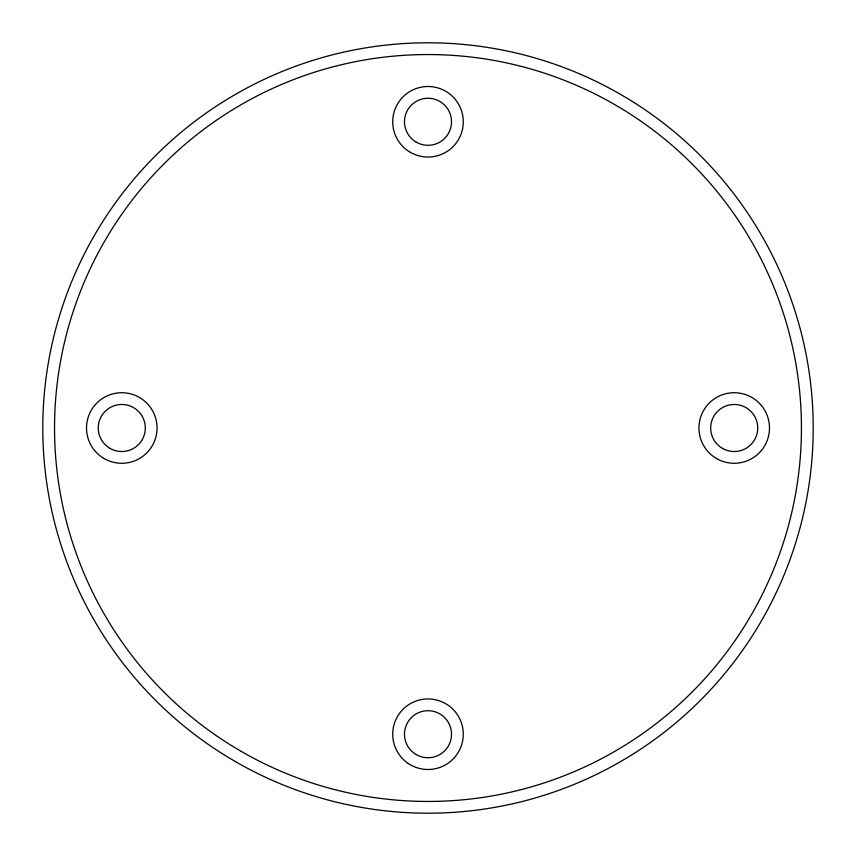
<?xml version="1.0" encoding="UTF-8"?>
<svg xmlns="http://www.w3.org/2000/svg" width="856" height="856" viewBox="0 0 856 856"><rect width="100%" height="100%" fill="white"/><g stroke="black" fill="none" stroke-linecap="round" stroke-linejoin="round"><path stroke-width="1.28" d="M235.389 761.594A385.211 385.211 0 0 0 813.2 428A385.211 385.211 0 0 0 235.4 94.395A385.211 385.211 0 0 0 235.389 761.594M110.017 448.373A23.519 23.519 0 0 0 145.306 428A23.519 23.519 0 0 0 110.017 407.627A23.519 23.519 0 0 0 110.017 448.373M416.241 754.596A23.519 23.519 0 0 0 451.519 734.223A23.519 23.519 0 0 0 416.241 713.851A23.519 23.519 0 0 0 416.241 754.596M416.241 142.149A23.519 23.519 0 0 0 451.519 121.777A23.519 23.519 0 0 0 416.241 101.404A23.519 23.519 0 0 0 416.241 142.149M722.453 448.373A23.519 23.519 0 0 0 757.742 428A23.519 23.519 0 0 0 722.453 407.627A23.519 23.519 0 0 0 722.453 448.373M241.264 751.408A373.441 373.441 0 0 0 801.441 428A373.441 373.441 0 0 0 241.274 104.582A373.441 373.441 0 0 0 241.264 751.408M104.143 458.559A35.289 35.289 0 0 0 157.065 428A35.289 35.289 0 0 0 104.143 397.441A35.289 35.289 0 0 0 104.143 458.559M408.226 763.445A35.289 35.289 0 0 0 463.192 736.738A35.289 35.289 0 0 0 412.581 702.476A35.289 35.289 0 0 0 408.226 763.445M410.356 152.336A35.289 35.289 0 0 0 463.289 121.777A35.289 35.289 0 0 0 410.356 91.218A35.289 35.289 0 0 0 410.356 152.336M716.579 458.559A35.289 35.289 0 0 0 769.501 428A35.289 35.289 0 0 0 716.579 397.441A35.289 35.289 0 0 0 716.579 458.559"/></g></svg>
